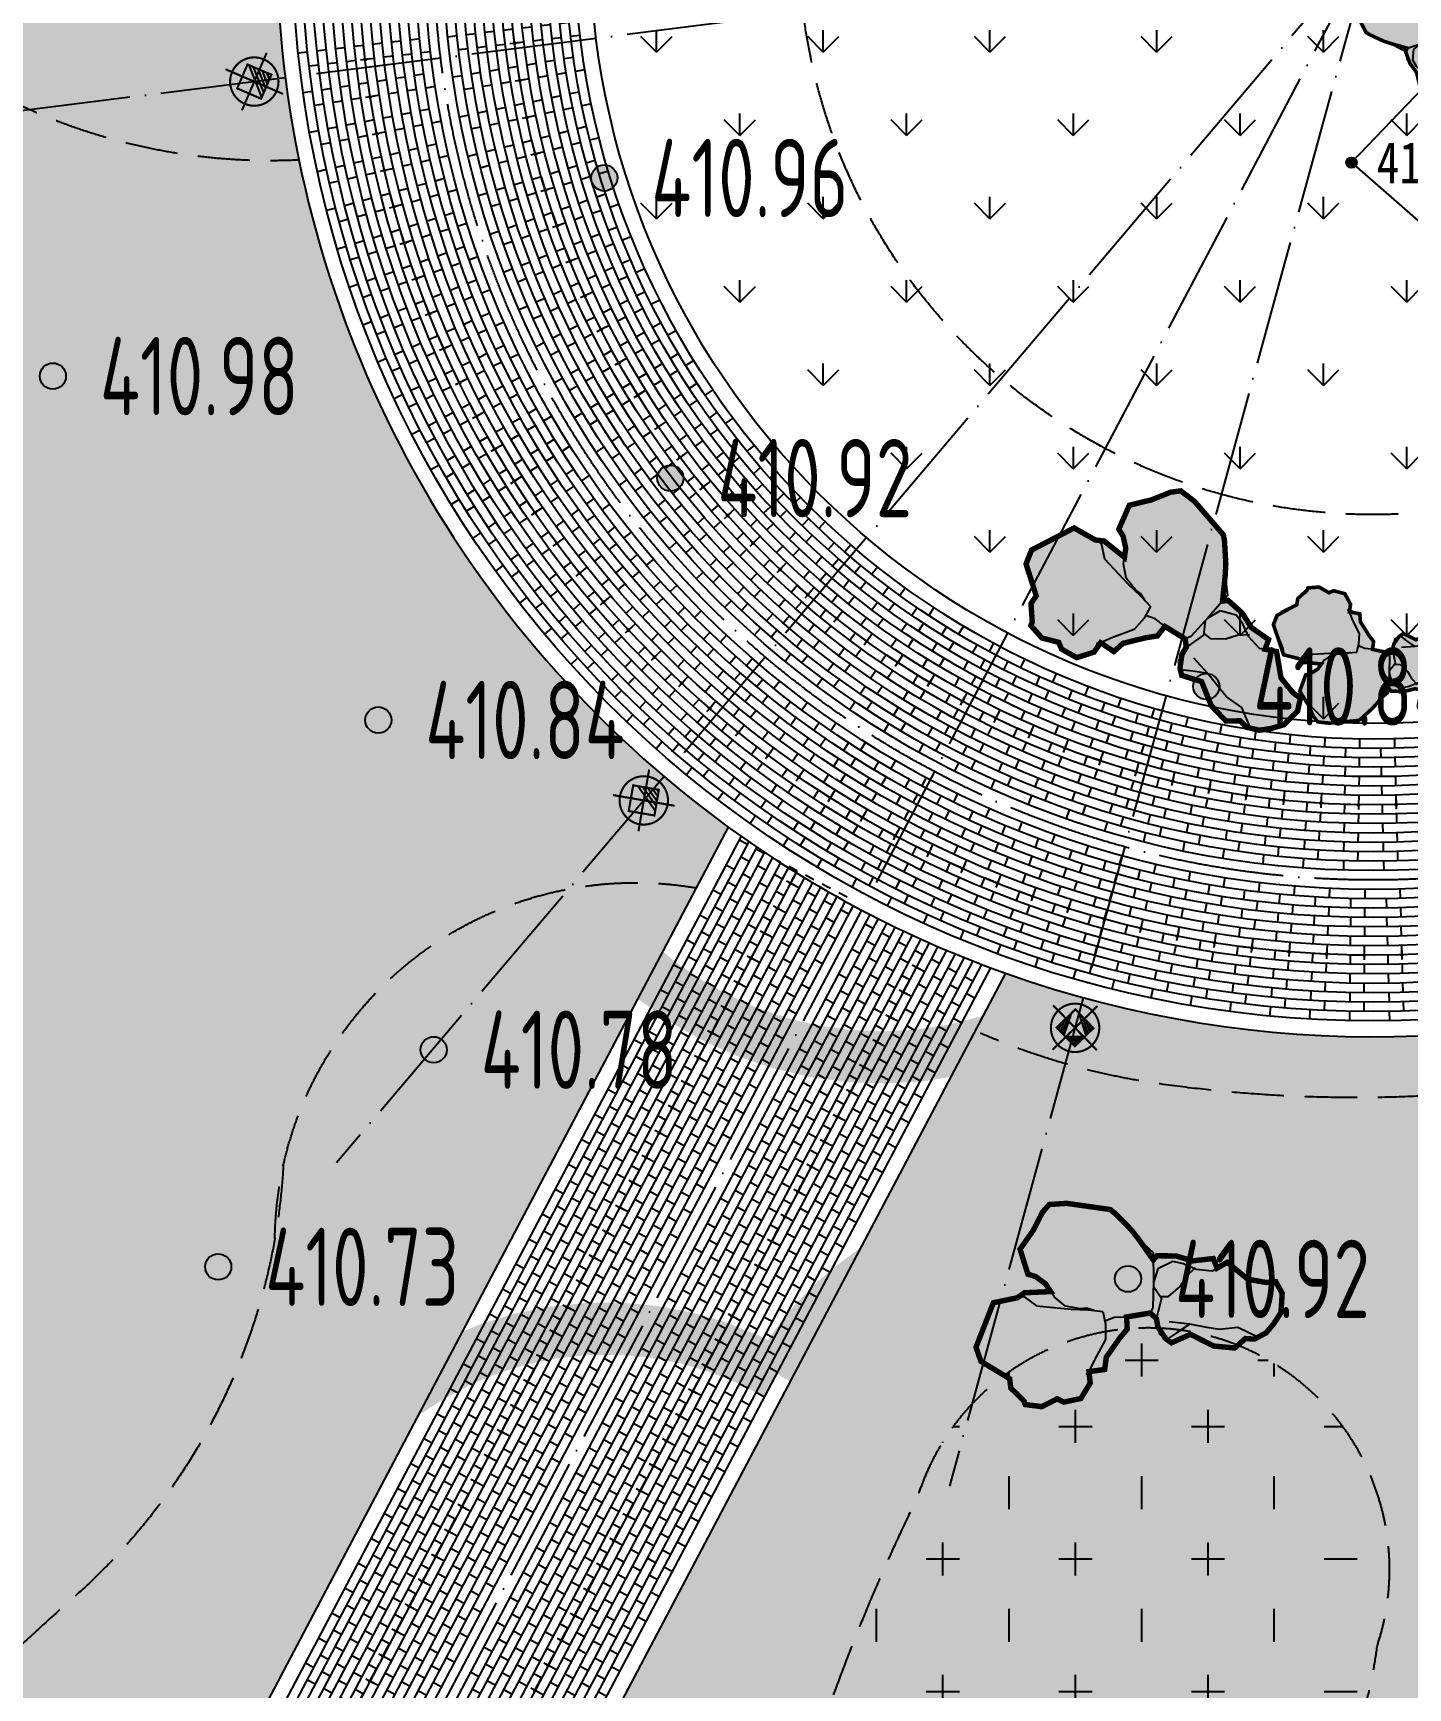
# Model space of a CAD drawing. Header units: millimetres. Extents: x 387826 to 388039216, y 3325062 to 3325368396.
# Drawn here: x 387667836 to 387681004, y 3324985765 to 3325001616 of the extents above; entities that cross this region are included whole.
import ezdxf
from ezdxf.enums import TextEntityAlignment as Align

# ---------------------------------------------------------------- set-up
doc = ezdxf.new("R2010")
doc.units = ezdxf.units.MM
doc.header["$LTSCALE"] = 1000
doc.header["$MEASUREMENT"] = 0
doc.linetypes.add('ACAD_ISO04W100', pattern=[30, 24, -3, 0, -3])
doc.linetypes.add('DASH', pattern=[0.35, 0.25, -0.1])
for name, color, linetype in [('0 Plan-Green C1', 60, 'DASH'), ('0 Plan-Green C2', 75, 'DASH'), ('0 Plan-Green Hatch', 76, 'Continuous'), ('0 Plan-Hatch 1', 8, 'Continuous'), ('0 Plan-Light', 1, 'Continuous'), ('0 Plan-Pavedivide', 15, 'Continuous'), ('0 Plan-Road 2', 40, 'Continuous'), ('0 Plan-Rock', 15, 'Continuous'), ('0 Plan-Wall 1', 32, 'Continuous'), ('0 Plan-Water L', 150, 'Continuous'), ('0-SITE', 7, 'Continuous'), ('000-Earth-MSCQ（不打印）$0$0-SITE', 7, 'Continuous'), ('000-Earth-MSCQ（不打印）$0$GCD', 251, 'Continuous'), ('000-Earth-MSCQ（不打印）$0$GCD树', 7, 'Continuous'), ('000-Earth-MSCQ（不打印）$0$树范围', 251, 'Continuous'), ('000-古城墙保护(不打印)$0$0-文物遗址', 8, 'Continuous'), ('0NT-Center', 1, 'ACAD_ISO04W100'), ('0NT-Line 6', 251, 'Continuous')]:
    doc.layers.add(name, color=color, linetype=linetype)
doc.layers.add('0-调整', color=7, linetype='Continuous', plot=False)
doc.layers.add('0NT-辅助线（不打印）', color=157, linetype='Continuous', plot=False)
doc.styles.add('000-Earth-MSCQ（不打印）$0$HZ', font='gbenor.shx', dxfattribs={"width": 0.8, "bigfont": 'hztxt.shx'})
doc.styles.add('000-Earth-MSCQ（不打印）$0$正等线体', font='simhei.ttf')
pattern_1 = [(90, (387910883.5935059, 3325096422.695915), (-798.2363799999999, 798.23638), [211.664528, -1384.80812]), (45, (387910883.5935059, 3325096422.695915), (-798.2369240652082, 798.2369240652083), [211.664528, -917.2129199999998]), (135, (387910883.5935059, 3325096422.695915), (-798.2369240652083, -798.2369240652082), [211.664528, -917.2129199999998])]

# ---------------------------------------------------------------- blocks, each defined once
blk = doc.blocks.new('GZF')
at = {"layer": '0 Plan-Hatch 1', "ltscale": 10}
for p, q in [((-135, 540.0000009536743), (-135, 450.0000004768372)), ((0, 630.0000009536743), (0, 540.0000004768372)), ((-135, 360.0000009536743), (-135, 270.0000004768372)), ((0, 450.0000009536743), (0, 360.0000004768372)), ((-135, 180.0000009536743), (-135, 90.00000047683716)), ((0, 270.0000009536743), (0, 180.0000004768372)), ((-135, 9.5367431640625e-07), (-135, -89.99999952316284)), ((0, 90.00000095367432), (0, 4.76837158203125e-07)), ((-135, -179.9999990463257), (-135, -269.9999995231628)), ((0, -269.9999990463257), (0, -359.9999995231628)), ((-135, -359.9999990463257), (-135, -449.9999995231628)), ((0, -449.9999990463257), (0, -539.9999995231628)), ((-135, -539.9999990463257), (-135, -629.9999995231628))]:
    blk.add_line(p, q, dxfattribs=at)
at = {"layer": '0NT-辅助线（不打印）', "ltscale": 10}
for p, q in [((0, 4.76837158203125e-07), (-135.0000000596046, 4.291534423828125e-06)), ((0, 44.99999952316284), (0, -45)), ((0, -89.99999904632568), (0, -179.9999995231628))]:
    blk.add_line(p, q, dxfattribs=at)
blk.add_circle((0, 9.5367431640625e-07), 9.101957738399506, dxfattribs=at)
blk = doc.blocks.new('hgreer')
at = {"layer": '0 Plan-Rock'}
for p, q in [((87294355.55795002, 81354781.10729504), (87294178.11190939, 81354751.86047316)), ((87294443.53921127, 81354780.05402851), (87294355.55795002, 81354781.10729504)), ((87294547.68330145, 81354721.65778351), (87294443.53921127, 81354780.05402851)), ((87294178.11190939, 81354751.86047316), (87294065.83607006, 81354637.78872204)), ((87294065.83607006, 81354637.78872204), (87294117.01122522, 81354456.20700169)), ((87294664.07947683, 81354656.3914814), (87294547.68330145, 81354721.65778351)), ((87294759.14183569, 81354538.71492577), (87294664.07947683, 81354656.3914814)), ((87294731.7388463, 81354582.50181723), (87294664.24018526, 81354326.38945389)), ((87294117.01122522, 81354456.20700169), (87294095.41249323, 81354331.52632284)), ((87294773.08252478, 81354434.33788824), (87294759.14183569, 81354538.71492577)), ((87294903.68527222, 81354336.96669865), (87294773.08252478, 81354434.33788824)), ((87294030.19147348, 81354215.21090364), (87293950.50170279, 81354058.7284131)), ((87294095.41249323, 81354331.52632284), (87294030.19147348, 81354215.21090364)), ((87294664.24018526, 81354326.38945389), (87294726.92880392, 81354122.25697279)), ((87294931.09391212, 81354184.80406904), (87294903.68527222, 81354336.96669865)), ((87293950.50170279, 81354058.7284131), (87294085.01149035, 81353910.88410997)), ((87294726.92880392, 81354122.25697279), (87294732.5263834, 81353974.28032875)), ((87294847.1803999, 81353805.38219404), (87294925.65704155, 81354002.77868557)), ((87294925.65704155, 81354002.77868557), (87294931.09391212, 81354184.80406904)), ((87294023.75106525, 81353945.23439169), (87293945.06209517, 81353876.70456362)), ((87293945.06209517, 81353876.70456362), (87293978.86129236, 81353793.37982321)), ((87294085.01149035, 81353910.88410997), (87294101.38487864, 81353724.67772675)), ((87294732.5263834, 81353974.28032875), (87294732.47653246, 81353773.14170551)), ((87293978.86129236, 81353793.37982321), (87294010.44285583, 81353663.0162301)), ((87294010.44285583, 81353663.0162301), (87294001.0962081, 81353531.46549511)), ((87294101.38487864, 81353724.67772675), (87294062.62154865, 81353569.38563776)), ((87294194.49001312, 81353632.23753595), (87294078.83149195, 81353713.18281698)), ((87294327.30845976, 81353581.90174913), (87294194.49001312, 81353632.23753595)), ((87294732.47653246, 81353773.14170551), (87294855.4718895, 81353647.84643793)), ((87294733.32646942, 81353768.42199326), (87294752.7542243, 81353536.46374273)), ((87294985.5991621, 81353607.06822824), (87294847.1803999, 81353805.38219404)), ((87294855.4718895, 81353647.84643793), (87294933.63376474, 81353571.83388138)), ((87294001.0962081, 81353531.46549511), (87293982.1913867, 81353397.22570324)), ((87294062.62154865, 81353569.38563776), (87294062.83210802, 81353440.52223349)), ((87294062.83210802, 81353440.52223349), (87294178.22474575, 81353287.3048029)), ((87294466.7307601, 81353471.53891182), (87294327.30845976, 81353581.90174913)), ((87294486.30451298, 81353376.63236427), (87294466.7307601, 81353471.53891182)), ((87294754.92104006, 81353382.36224747), (87294915.46659803, 81353453.2730689)), ((87294915.46659803, 81353453.2730689), (87294985.5991621, 81353607.06822824)), ((87293982.1913867, 81353397.22570324), (87294040.96926165, 81353243.56614494)), ((87294002.8869195, 81353200.15958261), (87294334.34331751, 81353267.93039131)), ((87294040.96926165, 81353243.56614494), (87294087.5199771, 81353217.46397257)), ((87294178.22474575, 81353287.3048029), (87294341.44099522, 81353269.10504293)), ((87294334.34331751, 81353267.93039131), (87294629.21914673, 81353316.73175287)), ((87294386.46046972, 81353276.55567598), (87294503.96522665, 81353394.33422852)), ((87294503.96522665, 81353394.33422852), (87294754.92104006, 81353382.36224747)), ((87294629.21914673, 81353316.73175287), (87294695.59404516, 81353299.90225601)), ((87294695.59404516, 81353299.90225601), (87294797.77804232, 81353019.78459024)), ((87293881.95533514, 81353001.33173227), (87294002.8869195, 81353200.15958261)), ((87294797.2513938, 81353021.22829533), (87294928.35195875, 81353075.89960194)), ((87294928.35195875, 81353075.89960194), (87295164.21005392, 81352945.8500886)), ((87293707.04556465, 81352798.5372243), (87293881.95533514, 81353001.33173227)), ((87294797.77804232, 81353019.78459024), (87294828.17697763, 81352902.62679052)), ((87294828.17697763, 81352902.62679052), (87294889.36295891, 81352809.43795013)), ((87295164.21005392, 81352945.8500886), (87295294.30506325, 81352900.8138256)), ((87295294.30506325, 81352900.8138256), (87295436.7808919, 81352909.88579369)), ((87295436.7808919, 81352909.88579369), (87295535.80596161, 81352712.5181551)), ((87293611.90141344, 81352617.88646793), (87293707.04556465, 81352798.5372243)), ((87294783.89886093, 81352759.74909401), (87294922.68821096, 81352819.02491999)), ((87294798.87405062, 81352593.05690384), (87294783.89886093, 81352759.74909401)), ((87294889.36295891, 81352809.43795013), (87294893.53768969, 81352806.57496452)), ((87294922.68821096, 81352819.02491999), (87295093.40136433, 81352851.9939723)), ((87295093.40136433, 81352851.9939723), (87295359.6696682, 81352771.9161663)), ((87295359.6696682, 81352771.9161663), (87295495.84562588, 81352736.87204123)), ((87295495.84562588, 81352736.87204123), (87295622.469975, 81352776.15960741)), ((87295622.469975, 81352776.15960741), (87295818.58547544, 81352704.58441973)), ((87295818.58547544, 81352704.58441973), (87295897.6313386, 81352519.39395714)), ((87293611.2455144, 81352622.75509739), (87293618.59947062, 81352630.60410738)), ((87293612.46367359, 81352618.95403433), (87293611.2455144, 81352622.75509739)), ((87293634.5151391, 81352386.18992853), (87293611.90141344, 81352617.88646793)), ((87294792.83854675, 81352660.23945093), (87294781.2020874, 81352568.13327885)), ((87294781.2020874, 81352568.13327885), (87294803.82754755, 81352499.24621439)), ((87294829.69997835, 81352396.15216494), (87294798.87405062, 81352593.05690384)), ((87294803.82754755, 81352499.24621439), (87294805.84275723, 81352325.73192406)), ((87295897.6313386, 81352519.39395714), (87295875.03799915, 81352437.25423193)), ((87293638.73982191, 81352109.72977304), (87293634.5151391, 81352386.18992853)), ((87294805.84275723, 81352325.73192406), (87294729.88889408, 81352179.05230331)), ((87294867.24756336, 81351996.47886133), (87294829.69997835, 81352396.15216494)), ((87295875.03799915, 81352437.25423193), (87295998.39040709, 81352279.86569405)), ((87295998.39040709, 81352279.86569405), (87296011.18960857, 81352087.09489775)), ((87293691.33826399, 81351912.79822016), (87293638.73982191, 81352109.72977304)), ((87294729.88889408, 81352179.05230331), (87294598.35456133, 81352049.99602938)), ((87294745.82520914, 81351830.70942354), (87294674.40588522, 81352124.61457443)), ((87293793.29972267, 81351855.16876936), (87293691.33826399, 81351912.79822016)), ((87294537.39111853, 81351920.69665527), (87294528.00491762, 81351827.74941826)), ((87294598.35456133, 81352049.99602938), (87294537.39111853, 81351920.69665527)), ((87294787.96035194, 81351832.43062687), (87294867.24756336, 81351996.47886133)), ((87295936.69059563, 81352043.44170523), (87295855.45090389, 81351887.43670464)), ((87296011.18960857, 81352087.09489775), (87295936.69059563, 81352043.44170523)), ((87294020.61388016, 81351790.46834421), (87293793.29972267, 81351855.16876936)), ((87294261.92574072, 81351683.3802619), (87294020.61388016, 81351790.46834421)), ((87294403.26178503, 81351753.4624834), (87294261.92574072, 81351683.3802619)), ((87294528.00491762, 81351827.74941826), (87294403.26178503, 81351753.4624834)), ((87294823.57447815, 81351755.92092943), (87294745.82520914, 81351830.70942354)), ((87294928.24235153, 81351500.3071332), (87294787.96035194, 81351832.43062687)), ((87295717.958148, 81351717.75891066), (87295668.86266375, 81351569.5649929)), ((87295752.93615198, 81351854.00780106), (87295717.958148, 81351717.75891066)), ((87295855.45090389, 81351887.43670464), (87295752.93615198, 81351854.00780106)), ((87295668.86266375, 81351569.5649929), (87295620.20724678, 81351489.60983896)), ((87295038.57397318, 81351501.56801844), (87294928.24235153, 81351500.3071332)), ((87295218.8379941, 81351460.2084279), (87295038.57397318, 81351501.56801844)), ((87295471.20922089, 81351402.30345297), (87295218.8379941, 81351460.2084279)), ((87295563.7357006, 81351441.81965446), (87295471.20922089, 81351402.30345297)), ((87295620.20724678, 81351489.60983896), (87295563.7357006, 81351441.81965446))]:
    blk.add_line(p, q, dxfattribs=at)
blk = doc.blocks.new('A$C6F3146E0')
at = {"layer": '0NT-Line 6', "ltscale": 10}
h = blk.add_hatch(color=250, dxfattribs=at)
h.dxf.hatch_style = 1
h.paths.add_polyline_path([(770.8263137936592, 224.670768737793), (810.3220527768135, 256.2139329910278), (835.2317494153976, 324.4204158782959), (833.3040155768394, 388.4453463554382), (820.9189774394035, 463.9596586227417), (754.3517169356346, 547.9615912437439), (685.1306374669075, 571.7637538909912), (648.6333835721016, 532.9735097885132), (560.9706773757935, 478.0560865402222), (435.4114928841591, 471.8050203323364), (412.9067182540894, 470.2245101928711), (393.1375009417534, 409.172682762146), (341.858026444912, 434.3570075035095), (264.9241532683372, 347.7219390869141), (178.5392355918884, 306.3339829444885), (99.75384694337845, 236.3871359825134), (100.6734097599983, 205.8461256027222), (-39.07419377565384, 236.9795122146606), (-102.4145213365555, 247.8891234397888), (-227.2226577997208, 255.3294014930725), (-263.6027362942696, 253.2760562896729), (-466.0318554639816, 116.5901379585266), (-533.2976085543633, 47.03379058837891), (-532.5472962260246, -9.940046787261963), (-502.9617641568184, -119.4587659835815), (-487.3542992472649, -245.2169432640076), (-362.168852865696, -318.9908819198608), (-321.607862830162, -299.8709025382996), (-253.3382203578949, -292.9825172424316), (-203.8347312808037, -305.8216533660889), (-307.0939737558365, -407.8742938041687), (-317.8145741820335, -454.746955871582), (-397.924086868763, -564.6175723075867), (-303.9935299754143, -812.2360253334045), (-231.2336182594299, -851.9496531486511), (-48.49573516845703, -816.4576859474182), (-9.395219087600708, -850.3686947822571), (93.0649853348732, -855.1476488113403), (111.2549631595612, -865.0760560035706), (187.399763584137, -812.1467542648315), (221.6528564691544, -722.4822506904602), (261.0329630374908, -711.4681391716003), (317.6792796850204, -633.1580109596252), (298.6361645460129, -534.7751779556274), (251.1640767455101, -492.3936176300049), (307.7410970926285, -425.3148427009583), (268.7809119224548, -368.9407444000244), (252.7369466423988, -239.6859731674194), (250.3308267593384, -175.0901141166687), (202.1934161186218, -127.8694906234741), (284.9391769766808, -23.94351768493652), (331.3716490268707, -23.94351720809937), (367.9684412479401, -52.22230958938599), (442.710650742054, -71.89512920379639), (483.0180369615555, -67.30876064300537), (530.3833799958229, 38.67332077026367), (669.1160991191864, 76.5786771774292), (763.058145403862, 146.8629102706909)])
at = {"layer": '0 Plan-Rock', "ltscale": 10, "const_width": 30}
blk.add_lwpolyline([(770.8263137936592, 224.670768737793), (810.3220527768135, 256.2139329910278), (835.2317494153976, 324.4204158782959), (833.3040155768394, 388.4453463554382), (820.9189774394035, 463.9596586227417), (754.3517169356346, 547.9615912437439), (685.1306374669075, 571.7637538909912), (648.6333835721016, 532.9735097885132), (560.9706773757935, 478.0560865402222), (435.4114928841591, 471.8050203323364), (412.9067182540894, 470.2245101928711), (393.1375009417534, 409.172682762146), (341.858026444912, 434.3570075035095), (264.9241532683372, 347.7219390869141), (178.5392355918884, 306.3339829444885), (99.75384694337845, 236.3871359825134), (100.6734097599983, 205.8461256027222), (-39.07419377565384, 236.9795122146606), (-102.4145213365555, 247.8891234397888), (-227.2226577997208, 255.3294014930725), (-263.6027362942696, 253.2760562896729), (-466.0318554639816, 116.5901379585266), (-533.2976085543633, 47.03379058837891), (-532.5472962260246, -9.940046787261963), (-502.9617641568184, -119.4587659835815), (-487.3542992472649, -245.2169432640076), (-362.168852865696, -318.9908819198608), (-321.607862830162, -299.8709025382996), (-253.3382203578949, -292.9825172424316), (-203.8347312808037, -305.8216533660889), (-307.0939737558365, -407.8742938041687), (-317.8145741820335, -454.746955871582), (-397.924086868763, -564.6175723075867), (-303.9935299754143, -812.2360253334045), (-231.2336182594299, -851.9496531486511), (-48.49573516845703, -816.4576859474182), (-9.395219087600708, -850.3686947822571), (93.0649853348732, -855.1476488113403), (111.2549631595612, -865.0760560035706), (187.399763584137, -812.1467542648315), (221.6528564691544, -722.4822506904602), (261.0329630374908, -711.4681391716003), (317.6792796850204, -633.1580109596252), (298.6361645460129, -534.7751779556274), (251.1640767455101, -492.3936176300049), (307.7410970926285, -425.3148427009583), (268.7809119224548, -368.9407444000244), (252.7369466423988, -239.6859731674194), (250.3308267593384, -175.0901141166687), (202.1934161186218, -127.8694906234741), (284.9391769766808, -23.94351768493652), (331.3716490268707, -23.94351720809937), (367.9684412479401, -52.22230958938599), (442.710650742054, -71.89512920379639), (483.0180369615555, -67.30876064300537), (530.3833799958229, 38.67332077026367), (669.1160991191864, 76.5786771774292), (763.058145403862, 146.8629102706909)], close=True, dxfattribs=at)
at = {"layer": '0 Plan-Rock', "xscale": 0.4800000000000001, "yscale": 0.4800000000000001, "zscale": 0.4800000000000001, "rotation": 301.0050644222225}
blk.add_blockref('hgreer', (-55053982.43733722, 15799643.40212011), dxfattribs=at)
blk = doc.blocks.new('A$C39327CF2')
at = {"layer": '0 Plan-Light', "ltscale": 10}
h = blk.add_hatch(dxfattribs=at)
h.set_pattern_fill('ANSI31', color=256, scale=30, angle=26.78860023754194)
h.set_pattern_definition([(44.9999999320815, (1383.214065790176, -1763.537674427032), (-33.67596041408977, 33.67596049392887), [])])
h.paths.add_polyline_path([(-125.0000004768372, -124.9999990463257), (124.9999997615814, -124.9999990463257), (125.0000004768372, 125.0000004768372), (-124.9999995231628, 125)])
at = {"layer": '0 Plan-Light', "ltscale": 10, "const_width": 20}
blk.add_lwpolyline([(195.7883231639862, 124.0967383384705, 1), (-195.7883238792419, -124.096736907959, 1), (195.7883231639862, 124.0967383384705, 1)], format="xyb", dxfattribs=at)
for points in [[(-4.76837158203125e-07, -299.9999995231628), (2.384185791015625e-07, 300.0000004768372)], [(-300, 4.76837158203125e-07), (300, 9.5367431640625e-07)]]:
    blk.add_lwpolyline(points, dxfattribs=at)
blk.add_lwpolyline([(-125.0000004768372, -124.9999990463257), (124.9999997615814, -124.9999990463257), (125.0000004768372, 125.0000004768372), (-124.9999995231628, 125)], close=True, dxfattribs=at)
blk = doc.blocks.new('000-Earth-MSCQ（不打印）$0$gc200')
h = blk.add_hatch(color=256)
edge = h.paths.add_edge_path()
edge.add_arc((0, -5.551115123125783e-17), 0.2500000000000001, 0, 360)
blk.add_circle((0, -5.551115123125783e-17), 0.2500000000000001)
blk = doc.blocks.new('000-古城墙保护(不打印)')
at = {"layer": '000-古城墙保护(不打印)$0$0-文物遗址', "ltscale": 2}
blk.add_spline([(387666681.1098121, 3324943185.499285), (387668498.7347231, 3324945167.003164), (387672065.6013837, 3324950297.409739), (387674087.6630191, 3324954141.356877), (387675223.3113053, 3324957270.04536), (387676603.9853262, 3324962284.864758), (387678424.1167657, 3324965011.463078), (387680283.6920521, 3324966681.328498), (387684598.9325354, 3324971668.098717), (387690463.1036193, 3324979961.712317), (387708268.9202752, 3325007705.319622), (387718397.0966545, 3325023005.995752), (387723882.7461852, 3325031619.897809), (387724900.4253121, 3325033642.306867), (387724550.2810283, 3325035039.350262), (387724048.2430894, 3325035149.576847), (387723218.2776482, 3325035118.879444), (387722235.5822866, 3325034831.515098), (387720569.6158658, 3325034064.632199)], degree=3, dxfattribs=at)
at = {"layer": '000-古城墙保护(不打印)$0$0-文物遗址'}
blk.add_open_spline([(387634582.9108802, 3324833742.007565), (387637481.6864973, 3324835738.936942), (387639382.8498617, 3324839080.321984), (387645817.2546958, 3324847710.859595), (387654826.8691055, 3324861873.446459), (387665420.1049732, 3324880839.21057), (387674535.5295003, 3324905651.922577), (387688534.0697859, 3324927269.79409), (387696448.1969588, 3324950220.605737), (387707099.1566722, 3324972271.082105), (387723060.4148431, 3324980167.742814), (387729307.67117, 3324987158.987681), (387729940.039707, 3324987901.617867)], degree=3, knots=[13829.07510473592, 13829.07510473592, 13829.07510473592, 13829.07510473592, 20507.60766755405, 31598.15239328767, 45718.57024809014, 71022.56005402254, 96502.36251734757, 124815.025697456, 147476.5189369385, 169708.993296357, 195775.3383430242, 197958.5772200183, 197958.5772200183, 197958.5772200183, 197958.5772200183], dxfattribs=at)
blk = doc.blocks.new('000-Earth-MSCQ（不打印）')
at = {"layer": '000-Earth-MSCQ（不打印）$0$树范围', "linetype": 'Continuous', "flags": 128}
blk.add_lwpolyline([(387680464, 3325000376), (387682567, 3324998539), (387684149.0495632, 3324998526.062621), (387685544, 3324998832), (387686450.4376004, 3325000909.072931), (387686859, 3325002921), (387684166, 3325004239)], close=True, dxfattribs=at)
at = {"layer": '000-Earth-MSCQ（不打印）$0$0-SITE', "ltscale": 10}
blk.add_blockref('000-古城墙保护(不打印)', (0, 0), dxfattribs=at)
at = {"layer": '000-Earth-MSCQ（不打印）$0$GCD', "linetype": 'Continuous'}
ref = blk.add_blockref('000-Earth-MSCQ（不打印）$0$gc200', (387673307.1, 3325000228.6), dxfattribs=dict(at, xscale=500, yscale=500, zscale=500))
ref.add_attrib('height', '410.96', dxfattribs={"linetype": 'Continuous', "height": 750, "style": '000-Earth-MSCQ（不打印）$0$HZ', "width": 0.8}).set_placement((387673757.1, 3325000228.6), align=Align.MIDDLE_LEFT)
ref = blk.add_blockref('000-Earth-MSCQ（不打印）$0$gc200', (387680464, 3325000376), dxfattribs=dict(at, xscale=200, yscale=200, zscale=200))
ref.add_attrib('height', '410.93', dxfattribs={"layer": '000-Earth-MSCQ（不打印）$0$GCD树', "linetype": 'Continuous', "height": 400, "style": '000-Earth-MSCQ（不打印）$0$正等线体', "width": 0.8}).set_placement((387680704, 3325000376), align=Align.MIDDLE_LEFT)
ref = blk.add_blockref('000-Earth-MSCQ（不打印）$0$gc200', (387668025.5, 3324998330.7), dxfattribs=dict(at, xscale=500, yscale=500, zscale=500))
ref.add_attrib('height', '410.98', dxfattribs={"linetype": 'Continuous', "height": 750, "style": '000-Earth-MSCQ（不打印）$0$HZ', "width": 0.8}).set_placement((387668475.5, 3324998330.7), align=Align.MIDDLE_LEFT)
ref = blk.add_blockref('000-Earth-MSCQ（不打印）$0$gc200', (387673939.6, 3324997353.5), dxfattribs=dict(at, xscale=500, yscale=500, zscale=500))
ref.add_attrib('height', '410.92', dxfattribs={"linetype": 'Continuous', "height": 750, "style": '000-Earth-MSCQ（不打印）$0$HZ', "width": 0.8}).set_placement((387674389.6, 3324997353.5), align=Align.MIDDLE_LEFT)
ref = blk.add_blockref('000-Earth-MSCQ（不打印）$0$gc200', (387679072.8, 3324995357.6), dxfattribs=dict(at, xscale=500, yscale=500, zscale=500))
ref.add_attrib('height', '410.84', dxfattribs={"linetype": 'Continuous', "height": 750, "style": '000-Earth-MSCQ（不打印）$0$HZ', "width": 0.8}).set_placement((387679522.8, 3324995357.6), align=Align.MIDDLE_LEFT)
ref = blk.add_blockref('000-Earth-MSCQ（不打印）$0$gc200', (387671142.2, 3324995036.3), dxfattribs=dict(at, xscale=500, yscale=500, zscale=500))
ref.add_attrib('height', '410.84', dxfattribs={"linetype": 'Continuous', "height": 750, "style": '000-Earth-MSCQ（不打印）$0$HZ', "width": 0.8}).set_placement((387671592.2, 3324995036.3), align=Align.MIDDLE_LEFT)
ref = blk.add_blockref('000-Earth-MSCQ（不打印）$0$gc200', (387671673, 3324991878.2), dxfattribs=dict(at, xscale=500, yscale=500, zscale=500))
ref.add_attrib('height', '410.78', dxfattribs={"linetype": 'Continuous', "height": 750, "style": '000-Earth-MSCQ（不打印）$0$HZ', "width": 0.8}).set_placement((387672123, 3324991878.2), align=Align.MIDDLE_LEFT)
ref = blk.add_blockref('000-Earth-MSCQ（不打印）$0$gc200', (387669609, 3324989798.4), dxfattribs=dict(at, xscale=500, yscale=500, zscale=500))
ref.add_attrib('height', '410.73', dxfattribs={"linetype": 'Continuous', "height": 750, "style": '000-Earth-MSCQ（不打印）$0$HZ', "width": 0.8}).set_placement((387670059, 3324989798.4), align=Align.MIDDLE_LEFT)
ref = blk.add_blockref('000-Earth-MSCQ（不打印）$0$gc200', (387678323.1, 3324989682.9), dxfattribs=dict(at, xscale=500, yscale=500, zscale=500))
ref.add_attrib('height', '410.92', dxfattribs={"linetype": 'Continuous', "height": 750, "style": '000-Earth-MSCQ（不打印）$0$HZ', "width": 0.8}).set_placement((387678773.1, 3324989682.9), align=Align.MIDDLE_LEFT)

msp = doc.modelspace()

# ---------------------------------------------------------------- hatches: boundary and pattern name
at = {"layer": '0 Plan-Green Hatch', "ltscale": 10}
h = msp.add_hatch(dxfattribs=at)
h.set_pattern_fill('GRASS', color=256, scale=400, double=1)
h.set_pattern_definition(pattern_1)
edge = h.paths.add_edge_path()
edge.add_line((387622439.0599667, 3324854050.936299), (387623173.6833379, 3324853939.656582))
edge.add_line((387623173.6833379, 3324853939.656582), (387635096.1587876, 3324877614.537973))
edge.add_line((387635096.1587876, 3324877614.537973), (387637326.4545873, 3324880090.89868))
edge.add_line((387637326.4545873, 3324880090.89868), (387648092.625536, 3324901769.250156))
edge.add_line((387648092.625536, 3324901769.250156), (387653675.5063087, 3324913098.933503))
edge.add_line((387653675.5063087, 3324913098.933503), (387659029.9602896, 3324926312.71594))
edge.add_line((387659029.9602896, 3324926312.71594), (387666293.4541628, 3324933025.957657))
edge.add_line((387666293.4541628, 3324933025.957657), (387674562.7421811, 3324955273.126987))
edge.add_line((387674562.7421811, 3324955273.126987), (387674698.8546848, 3324955833.61237))
edge.add_line((387674698.8546848, 3324955833.61237), (387679274.3591145, 3324966056.084505))
edge.add_line((387679274.3591145, 3324966056.084505), (387692670.727551, 3324988471.826824))
edge.add_line((387692670.727551, 3324988471.826824), (387687672.3361686, 3324991569.787791))
edge.add_line((387687672.3361686, 3324991569.787791), (387699107.2769016, 3325013209.461398))
edge.add_line((387699107.2769016, 3325013209.461398), (387703730.9022322, 3325018962.653418))
edge.add_line((387703730.9022322, 3325018962.653418), (387707660.8433574, 3325021085.874216))
edge.add_line((387707660.8433574, 3325021085.874216), (387708978.7375107, 3325021533.479846))
edge.add_line((387708978.7375107, 3325021533.479846), (387713125.3676936, 3325024321.017564))
edge.add_line((387713125.3676936, 3325024321.017564), (387719878.4443215, 3325030249.513507))
edge.add_line((387719878.4443215, 3325030249.513507), (387727149.4825557, 3325038560.592924))
edge.add_line((387727149.4825557, 3325038560.592924), (387731947.0142126, 3325045521.987648))
edge.add_line((387731947.0142126, 3325045521.987648), (387732792.6573083, 3325048405.001884))
edge.add_line((387732792.6573083, 3325048405.001884), (387736658.1743807, 3325052379.78923))
edge.add_line((387736658.1743807, 3325052379.78923), (387738724.4244739, 3325053061.984234))
edge.add_line((387738724.4244739, 3325053061.984234), (387755596.1018205, 3325073700.059758))
edge.add_line((387755596.1018205, 3325073700.059758), (387757359.0947688, 3325075809.7136))
edge.add_line((387757359.0947688, 3325075809.7136), (387765030.6402072, 3325091176.180011))
edge.add_line((387765030.6402072, 3325091176.180011), (387763567.2492012, 3325091306.558766))
edge.add_line((387763567.2492012, 3325091306.558766), (387764643.4762778, 3325092870.663066))
edge.add_line((387764643.4762778, 3325092870.663066), (387763677.4327329, 3325093513.918848))
edge.add_line((387763677.4327329, 3325093513.918848), (387760351.9995351, 3325088519.772871))
edge.add_line((387760351.9995351, 3325088519.772871), (387757854.926546, 3325090182.48947))
edge.add_line((387757854.926546, 3325090182.48947), (387746044.347819, 3325072445.325399))
edge.add_arc((387645329.0706022, 3325139508.228231), 121000.0000046023, 309.74241311210085, 326.34169422267865, ccw=False)
edge.add_arc((387645329.2748908, 3325139507.932482), 120999.6419855282, 304.961169591263, 309.74242826514626, ccw=False)
edge.add_arc((387763683.9662794, 3324966246.727285), 88844.09917226598, 123.4868483728974, 149.7895362449835)
edge.add_arc((387680669.4993267, 3325002504.157055), 10499.99999996763, -109.5936893519368, 53.55920835511489, ccw=False)
edge.add_line((387677148.3473426, 3324992612.165916), (387673651.3536385, 3324985981.462848))
edge.add_line((387673651.3536385, 3324985981.462848), (387646879.8653454, 3324935219.63581))
edge.add_arc((387620344.1212687, 3324949214.430786), 30000.00000171048, 286.5819363186826, 332.19309994883685, ccw=False)
edge.add_arc((387637327.6832241, 3324892178.531931), 29510.79847056292, 106.5819363209107, 159.4825744767803)
edge.add_line((387609688.883474, 3324902521.837725), (387600522.3601472, 3324902521.837726))
edge.add_arc((387629038.2827542, 3324896341.687208), 29177.93862749183, 167.771613600219, 206.6177727609841)
edge.add_line((387602952.7591405, 3324883268.907842), (387599368.7798252, 3324882693.003032))
edge.add_arc((387581780.5333471, 3324878865.002812), 17999.99999596056, -22.8216057335012, 12.27867238597372, ccw=False)
edge.add_line((387598371.4385754, 3324871883.465477), (387617732.5046101, 3324862101.924585))
edge.add_line((387617732.5046101, 3324862101.924585), (387620049.8063839, 3324854469.025551))
edge.add_line((387620049.8063839, 3324854469.025551), (387622439.0599667, 3324854050.936299))
h = msp.add_hatch(dxfattribs=at)
h.set_pattern_fill('GRASS', color=256, scale=400, double=1)
h.set_pattern_definition(pattern_1)
edge = h.paths.add_edge_path()
edge.add_arc((387680669.4993266, 3325002504.157055), 7500, 0, 360)
h = msp.add_hatch(dxfattribs=at)
h.set_pattern_fill('GRASS', color=256, scale=400, double=1)
h.set_pattern_definition(pattern_1)
edge = h.paths.add_edge_path()
edge.add_line((387605212.8324866, 3324914026.611679), (387598663.9888676, 3324918303.935458))
edge.add_arc((387602932.0574766, 3324916289.786137), 4719.449876758691, 143.0082931502428, 154.7368511643453, ccw=False)
edge.add_arc((387570322.7501565, 3324938960.445071), 34999.99997610715, 325.4865901038211, 360.0000000593251)
edge.add_line((387605322.7501326, 3324938960.445107), (387605322.7501268, 3324946120.112624))
edge.add_line((387605322.7501268, 3324946120.112624), (387611315.734759, 3324946127.482451))
edge.add_line((387611315.734759, 3324946127.482451), (387614770.9359706, 3324946256.371298))
edge.add_line((387614770.9359706, 3324946256.371298), (387618955.270937, 3324946756.373236))
edge.add_line((387618955.270937, 3324946756.373236), (387623204.4845629, 3324947638.534652))
edge.add_line((387623204.4845629, 3324947638.534652), (387628446.2095934, 3324949318.850211))
edge.add_line((387628446.2095934, 3324949318.850211), (387633017.6265892, 3324951351.834165))
edge.add_line((387633017.6265892, 3324951351.834165), (387635887.2741393, 3324952937.318831))
edge.add_line((387635887.2741393, 3324952937.318831), (387636770.4404508, 3324953013.30145))
edge.add_line((387636770.4404508, 3324953013.30145), (387641200.8071445, 3324953435.152136))
edge.add_line((387641200.8071445, 3324953435.152136), (387643258.7555928, 3324954834.03511))
edge.add_line((387643258.7555928, 3324954834.03511), (387643999.2364283, 3324956126.063885))
edge.add_line((387643999.2364283, 3324956126.063885), (387644469.361406, 3324959483.349897))
edge.add_line((387644469.361406, 3324959483.349897), (387647017.6491855, 3324962120.423264))
edge.add_line((387647017.6491855, 3324962120.423264), (387649717.3688855, 3324965420.779857))
edge.add_line((387649717.3688855, 3324965420.779857), (387651287.2803114, 3324967653.897116))
edge.add_line((387651287.2803114, 3324967653.897116), (387653047.2110363, 3324970529.781031))
edge.add_line((387653047.2110363, 3324970529.781031), (387654554.1020607, 3324973407.835589))
edge.add_line((387654554.1020607, 3324973407.835589), (387656414.01813, 3324977854.928609))
edge.add_line((387656414.01813, 3324977854.928609), (387657664.2517966, 3324981620.279696))
edge.add_line((387657664.2517966, 3324981620.279696), (387659066.9910163, 3324989862.33321))
edge.add_line((387659066.9910163, 3324989862.33321), (387660604.2452163, 3325007094.535869))
edge.add_line((387660604.2452163, 3325007094.535869), (387670179.5622511, 3325002044.570121))
edge.add_arc((387680669.499327, 3325002504.157055), 10500.00000033511, 182.5086482844089, 233.9798892419005)
edge.add_line((387674494.7729348, 3324994011.645413), (387644226.2909787, 3324936619.115385))
edge.add_arc((387620344.1211289, 3324949214.430957), 27000.00020555884, 286.5819364892167, 332.1930999504311, ccw=False)
edge.add_arc((387637327.683369, 3324892178.531762), 32510.7986747159, 106.5819364885324, 154.1646976505416)
edge.add_line((387608066.3248385, 3324906346.274258), (387601565.8885967, 3324906471.837726))
edge.add_arc((387632545.0828316, 3324896174.775365), 32645.67304730773, 146.8497662693623, 161.6138956042739, ccw=False)
at = {"layer": '0 Plan-Hatch 1', "ltscale": 10}
h = msp.add_hatch(dxfattribs=at)
h.set_pattern_fill('_USER', color=256, scale=600, double=1, pattern_type=0)
h.set_pattern_definition([(332.1930999466813, (387671381.9889005, 3325007402.335296), (279.8958995096223, 530.7148814925953), []), (62.19309994668134, (387671381.9889005, 3325007402.335296), (-530.7148814925953, 279.8958995096222), [])])
edge = h.paths.add_edge_path()
edge.add_line((387653121.6217409, 3325022459.387908), (387674648.417154, 3325011106.282925))
edge.add_arc((387680667.5767452, 3325002505.171014), 10498.06688335895, 124.9847825255669, 179.4014173607456)
edge.add_line((387670170.0827612, 3325002614.844821), (387658488.2167498, 3325008775.79208))
edge.add_line((387658488.2167498, 3325008775.79208), (387649405.6308876, 3324991554.162579))
edge.add_line((387649405.6308876, 3324991554.162579), (387649872.7067745, 3324994960.985752))
edge.add_line((387649872.7067745, 3324994960.985752), (387653121.6217409, 3325022459.387908))
h = msp.add_hatch(dxfattribs=at)
h.set_pattern_fill('AR-SAND', color=256, scale=150, double=1)
h.set_pattern_definition([(37.50000000000001, (6906.512946844101, -4.76837158203125e-07), (-12.00023471988038, 367.0599279970068), [0, -289.56, 0, -323.85, 0, -309.5625000000001]), (7.499999999999999, (6906.512946844101, -4.76837158203125e-07), (337.1424623535019, 537.6188254262656), [0, -156.21, 0, -260.985, 0, -100.0125]), (327.5, (6672.197946844101, -4.76837158203125e-07), (593.2442776810934, 1.077888508909275), [0, -95.25, 0, -342.9, 0, -447.675]), (317.5, (6672.197946844101, -4.76837158203125e-07), (572.667339354223, 167.1969924429122), [0, -47.625, 0, -224.79, 0, -257.175])])
edge = h.paths.add_edge_path()
edge.add_line((387653121.6217557, 3325022459.387936), (387674648.4171687, 3325011106.282953))
edge.add_arc((387680667.5767599, 3325002505.171042), 10498.06688335895, 124.9847825255669, 179.4014173607456)
edge.add_line((387670170.082776, 3325002614.844849), (387658488.2167645, 3325008775.792109))
edge.add_line((387658488.2167645, 3325008775.792109), (387649405.6309023, 3324991554.162607))
edge.add_line((387649405.6309023, 3324991554.162607), (387649872.7067892, 3324994960.98578))
edge.add_line((387649872.7067892, 3324994960.98578), (387653121.6217557, 3325022459.387936))
at = {"layer": '0 Plan-Water L', "linetype": 'DASH', "ltscale": 2}
h = msp.add_hatch(dxfattribs=at)
h.set_pattern_fill('CROSS', color=256, scale=400)
h.set_pattern_definition([(0, (0, 0), (635, 635), [317.5, -952.5]), (90, (158.75, -158.75), (-635, 635), [317.5, -952.5])])
edge = h.paths.add_edge_path()
edge.add_arc((387718484.5098146, 3324909277.17358), 76535.55085720067, 130.5014770670093, 132.1681268208121, ccw=False)
edge.add_arc((387644338.780534, 3324996086.136833), 37628.30187918751, 310.5014770648762, 341.8773390712873)
edge.add_arc((387675874.3724538, 3324986823.062219), 4880.536504880291, 329.9860562435118, 352.3402021305489)
edge.add_arc((387678514.1717924, 3324986898.836361), 2314.120519955343, 341.7081239821499, 522.59357744743)
edge.add_arc((387693013.2992035, 3324979366.523205), 18621.94328874682, 153.7901232142533, 161.8695395869772)
edge.add_arc((387657259.2573735, 3324991073.787814), 19000.01242594913, 323.0455662980365, 341.86953959955474, ccw=False)
edge.add_arc((387698979.5627172, 3324959687.271727), 33208.19832756802, 143.0455662980085, 156.995053591963)
edge.add_arc((387655006.1686631, 3324978357.35053), 14564.50545979203, 316.5055877472122, 336.995053592268, ccw=False)
edge.add_arc((387666333.0072477, 3324967164.489892), 1394.407325762174, 123.0829979288061, 303.6440420875729)

# ---------------------------------------------------------------- linework, layer by layer
at = {"layer": '0 Plan-Green C1', "ltscale": 2, "flags": 128}
for points in [[(387687292.0256112, 3325011606.900992, -0.1421834592834881), (387691345.3552608, 3325005114.5548, -0.131838812965872), (387691411.0064501, 3325000242.437222, -0.09782121108865563), (387688914.230222, 3324994989.661199, -0.1393617003700873), (387685515.8406619, 3324992378.621677, -0.1294070371054243), (387678659.0631528, 3324991546.286268, -0.0684029164223811), (387676911.0936801, 3324992036.038864, 0.4231604883790263)], [(387666827.8446445, 3325001439.833626, 0.1677614913031061), (387670381.7233263, 3325000403.760671, 9.857663011579277)], [(387670151.5710887, 3324990071.103778, -0.4606580515838095), (387674187.338414, 3324993428.714133, -2.095239177549917)], [(387670232.4044068, 3324990768.737967, -0.2006210599272541), (387668219.6461796, 3324986628.109108, 0.07293370768540543), (387664116.0932215, 3324981784.199287, -0.4525913784226707), (387660326.4633059, 3324981158.815712, 0.3359480891713058), (387654690.7181019, 3324981374.537561, -0.8613654266502554), (387650204.9323899, 3324986107.134267, -0.1745936663445581), (387653021.0780532, 3324987879.052043, 0.4054711440452898), (387656569.021875, 3324993242.063374)]]:
    msp.add_lwpolyline(points, format="xyb", dxfattribs=at)
at = {"layer": '0 Plan-Green C2', "color": 8, "ltscale": 2, "flags": 128}
msp.add_lwpolyline([(387667105.5530186, 3324966003.651908, -0.007272259615930891), (387668777.1453707, 3324967473.981611, 0.1377647844058108), (387680100.4470514, 3324984381.765418, 0.09784886140280943), (387680711.3597775, 3324986172.531508, 1.007757047435982), (387676306.0222524, 3324987591.100321, 0.03526771556639884), (387675315.9273729, 3324985161.331411, -0.08232027696967605), (387672442.4308342, 3324979651.366186, 0.06094139537158424), (387668412.3752835, 3324972665.387482, -0.08964111382430587), (387665571.8653369, 3324968332.836921, 1.004908058807797)], format="xyb", close=True, dxfattribs=at)
at = {"layer": '0 Plan-Green C2', "ltscale": 2}
msp.add_circle((387680669.4993266, 3325002504.157055), 5500, dxfattribs=at)
at = {"layer": '0 Plan-Hatch 1', "ltscale": 10}
for p, q in [((387674692.2146006, 3324993871.540575), (387644438.5768905, 3324936507.156948)), ((387674766.9307379, 3324993820.282111), (387644518.1841227, 3324936465.172563)), ((387674842.0135567, 3324993769.718916), (387644597.791355, 3324936423.188178)), ((387674917.4620363, 3324993719.849057), (387644677.3985872, 3324936381.203793)), ((387674993.2752415, 3324993670.67076), (387644757.0058194, 3324936339.219408)), ((387675069.4523225, 3324993622.182413), (387644836.6130516, 3324936297.235023)), ((387675145.9925129, 3324993574.382563), (387644916.2202839, 3324936255.250638)), ((387675222.8951297, 3324993527.269916), (387644995.8275161, 3324936213.266253)), ((387675300.1595712, 3324993480.84333), (387645075.4347483, 3324936171.281868)), ((387675377.7853183, 3324993435.10182), (387645155.0419805, 3324936129.297483)), ((387675455.7719319, 3324993390.044556), (387645234.6492128, 3324936087.313098)), ((387675534.1190537, 3324993345.670856), (387645314.256445, 3324936045.328713)), ((387675612.8264059, 3324993301.980195), (387645393.8636772, 3324936003.344328)), ((387675931.2553349, 3324993134.042655), (387645712.2926061, 3324935835.406789)), ((387676011.7624473, 3324993093.764547), (387645791.8998383, 3324935793.422404)), ((387676092.6297899, 3324993054.169477), (387645871.5070705, 3324935751.438019)), ((387676173.8576407, 3324993015.257971), (387645951.1143028, 3324935709.453634)), ((387676255.4463581, 3324992977.030711), (387646030.721535, 3324935667.469249)), ((387676337.3963812, 3324992939.488526), (387646110.3287672, 3324935625.484864)), ((387676419.7082286, 3324992902.632404), (387646189.9359994, 3324935583.50048)), ((387676502.3825027, 3324992866.463484), (387646269.5432317, 3324935541.516095)), ((387676585.4198861, 3324992830.983061), (387646349.1504639, 3324935499.53171)), ((387676668.8211455, 3324992796.192588), (387646428.7576961, 3324935457.547325)), ((387676752.5871305, 3324992762.093678), (387646508.3649283, 3324935415.56294)), ((387676836.7187758, 3324992728.688103), (387646587.9721606, 3324935373.578555)), ((387676921.2171028, 3324992695.977797), (387646667.5793928, 3324935331.59417))]:
    msp.add_line(p, q, dxfattribs=at)
for radius in [10260, 10170, 10080, 9990, 9900, 9810, 9720, 9630, 9540, 9450, 9360, 9270, 9180, 8820, 8730, 8640, 8550, 8460, 8370, 8280, 8190, 8100, 8010, 7920, 7830, 7740]:
    msp.add_circle((387680669.4993266, 3325002504.157055), radius, dxfattribs=at)
at = {"layer": '0 Plan-Pavedivide', "ltscale": 10}
for p, q in [((387674617.8662522, 3324993923.496409), (387644358.969699, 3324936549.14141)), ((387675691.8937891, 3324993258.972195), (387645473.4709094, 3324935961.359944)), ((387675851.1082537, 3324993175.003425), (387645632.6853738, 3324935877.391174)), ((387677006.0832191, 3324992663.964861), (387646747.1866659, 3324935289.609863))]:
    msp.add_line(p, q, dxfattribs=at)
for radius in [10350, 9090, 8910, 7650]:
    msp.add_circle((387680669.4993266, 3325002504.157055), radius, dxfattribs=at)
msp.add_arc((387680669.4993148, 3325002504.157033), 10499.99997474391, 233.9798892262794, 250.4063106698673, dxfattribs=at)
at = {"layer": '0 Plan-Road 2', "ltscale": 10}
for p, q in [((387674494.7729349, 3324994011.645413), (387644226.2909787, 3324936619.115385)), ((387677148.3473427, 3324992612.165916), (387646879.8653862, 3324935219.635888))]:
    msp.add_line(p, q, dxfattribs=at)
msp.add_circle((387680669.4993266, 3325002504.157055), 7500, dxfattribs=at)
for start, end in [(250.4066588836737, 53.5592083523098), (182.5086482971217, 233.9798892501256)]:
    msp.add_arc((387680669.4993271, 3325002504.157057), 10500.00000144264, start, end, dxfattribs=at)
at = {"layer": '0 Plan-Water L', "linetype": 'DASH', "ltscale": 2, "flags": 128}
msp.add_lwpolyline([(387667105.5530186, 3324966003.651908, -0.007272259615930891), (387668777.1453707, 3324967473.981611, 0.1377647844058108), (387680100.4470514, 3324984381.765418, 0.09784886140280943), (387680711.3597775, 3324986172.531508, 1.007757047435982), (387676306.0222524, 3324987591.100321, 0.03526771556639884), (387675315.9273729, 3324985161.331411, -0.08232027696967605), (387672442.4308342, 3324979651.366186, 0.06094139537158424), (387668412.3752835, 3324972665.387482, -0.08964111382430587), (387665571.8653369, 3324968332.836921, 1.004908058807797)], format="xyb", close=True, dxfattribs=at)
at = {"layer": '0-调整', "color": 6, "ltscale": 10, "const_width": 500}
msp.add_lwpolyline([(387678033.2858803, 3325015068.328472, 0.52056705), (387675248.2609423, 3325014042.995586, 0.52056705), (387672023.5220882, 3325010234.599298, 0.52056705), (387670704.2527382, 3325006572.730128, 0.52056705), (387670117.9249828, 3324999395.399926, 0.52056705), (387672463.2360045, 3324995147.600754, 0.52056705), (387677300.471887, 3324992071.602097, 0.52056705), (387683896.5634346, 3324992803.940236, 0.52056705), (387687707.6300442, 3324995733.471266, 0.52056705), (387689173.5132334, 3325004082.601982, 0.52056705), (387687267.9161279, 3325009648.728786, 0.52056705), (387678033.2858803, 3325015068.328472)], format="xyb", dxfattribs=at)
at = {"layer": '0-调整', "color": 2, "ltscale": 10, "const_width": 500}
msp.add_lwpolyline([(387679623.9814807, 3324989242.243325, 0.52056705), (387674964.1113392, 3324988770.715129, 0.52056705), (387670068.434083, 3324986471.911065, 0.52056705), (387664759.7115723, 3324983347.962403, 0.52056705), (387661102.6596745, 3324979104.089659, 0.52056705), (387660453.8073053, 3324975272.848704, 0.52056705), (387661869.5432022, 3324971677.312356, 0.52056705), (387664877.7427309, 3324969024.89189, 0.52056705), (387669242.5987765, 3324968730.171895, 0.52056705), (387674610.2730659, 3324969024.89189, 0.52056705), (387680567.7203445, 3324970734.255964, 0.52056705), (387684165.8204637, 3324972856.192336, 0.52056705), (387687291.9235496, 3324976569.580988, 0.52056705), (387689179.5288785, 3324980754.497835, 0.52056705), (387689651.3983104, 3324984291.078286, 0.52056705), (387687645.8894241, 3324988358.083339, 0.52056705), (387685640.380538, 3324989772.727418, 0.52056705), (387679623.9814807, 3324989242.243325)], format="xyb", dxfattribs=at)
at = {"layer": '0NT-Center', "ltscale": 0.05}
for p, q in [((387684867.9378184, 3325010464.880278), (387645553.0781825, 3324935919.375637)), ((387680669.4993277, 3325002504.157054), (387665437.8328238, 3325000581.813675)), ((387680669.4993253, 3325002504.157059), (387670741.0380306, 3324990794.130379)), ((387680669.4993303, 3325002504.157057), (387676613.0848095, 3324987697.247529))]:
    msp.add_line(p, q, dxfattribs=at)
msp.add_circle((387680669.4993266, 3325002504.157055), 9000, dxfattribs=at)

# ---------------------------------------------------------------- block references
at = {"layer": '0 Plan-Light', "ltscale": 10, "xscale": -1}
for p, rotation in [((387669954.4976177, 3325001151.848521), 156.7539959576279), ((387677815.9383934, 3324992087.958614), 224.2403686758978)]:
    msp.add_blockref('A$C39327CF2', p, dxfattribs=dict(at, rotation=rotation))
at = {"layer": '0 Plan-Light', "ltscale": 10, "rotation": 80.14583122647731}
msp.add_blockref('A$C39327CF2', (387673685.1368647, 3324994266.518986), dxfattribs=at)
at = {"layer": '0 Plan-Pavedivide'}
for p, rotation in [((387672448.3292333, 3325001518.884354), 276.8340636296165), ((387671016.7105159, 3325001363.075037), 276.7417998944908), ((387672498.9229398, 3325001162.485893), 279.3251844780114), ((387671065.582963, 3325001006.428615), 278.8638658023826), ((387672564.9595373, 3325000808.623274), 281.8163053264063), ((387671127.6280009, 3325000651.836456), 280.9859317102747), ((387672646.3142126, 3325000457.965318), 284.3074261748012), ((387671202.7605292, 3325000299.784913), 283.1079976181666), ((387672742.8332003, 3325000111.17479), 286.7985470231961), ((387671290.8774976, 3324999950.756855), 285.2300635260585), ((387672854.3340738, 3324999768.907146), 289.289667871591), ((387671391.8580458, 3324999605.231002), 287.3521294339504), ((387672980.6060894, 3324999431.809291), 291.7807887199859), ((387671505.5636706, 3324999263.681274), 289.4741953418424), ((387673121.4105853, 3324999100.518363), 294.2719095683807), ((387671631.8384149, 3324998926.576135), 291.5962612497344), ((387673276.4814324, 3324998775.66052), 296.7630304167757), ((387671770.5090822, 3324998594.377953), 293.7183271576263), ((387673445.5255372, 3324998457.849765), 299.2541512651705), ((387671921.3854738, 3324998267.542367), 295.8403930655182), ((387673628.2233961, 3324998147.686779), 301.7452721135655), ((387672084.2606499, 3324997946.517659), 297.9624589734102), ((387673824.2296987, 3324997845.75779), 304.2363929619603), ((387672258.9112133, 3324997631.744143), 300.0845248813021), ((387674033.1739812, 3324997552.633461), 306.7275138103553), ((387672445.0976158, 3324997323.653557), 302.2065907891941), ((387674254.6613262, 3324997268.867815), 309.2186346587501), ((387674488.2731088, 3324996994.997188), 311.7097555071451), ((387672642.5644869, 3324997022.668473), 304.328656697086), ((387672851.040984, 3324996729.201718), 306.450722604978), ((387674733.5677885, 3324996731.539211), 314.2008763555399), ((387674990.0817432, 3324996478.991837), 316.6919972039349), ((387673070.2411637, 3324996443.655808), 308.5727885128699), ((387675257.3301459, 3324996237.832394), 319.1831180523297), ((387673299.8643743, 3324996166.422391), 310.6948544207619), ((387675534.8078806, 3324996008.51669), 321.6742389007246), ((387673539.5956679, 3324995897.881719), 312.8169203286539), ((387675821.9904975, 3324995791.478145), 324.1653597491195), ((387673789.1062327, 3324995638.402117), 314.9389862365458), ((387676118.3352036, 3324995587.126976), 326.6564805975144), ((387674048.0538436, 3324995388.339484), 317.0610521444377), ((387676423.2818894, 3324995395.849417), 329.1476014459092), ((387676736.2541869, 3324995218.006997), 331.6387222943042), ((387674316.0833318, 3324995148.036801), 319.1831180523296), ((387677056.6605591, 3324995053.935848), 334.1298431426991), ((387674592.8270722, 3324994917.823665), 321.3051839602216), ((387677383.8954185, 3324994903.946074), 336.620963991094), ((387677717.3402709, 3324994768.321166), 339.1120848394889), ((387678056.3648853, 3324994647.317462), 341.6032056878838), ((387674877.9054869, 3324994698.015832), 323.4272498681135), ((387678400.3284842, 3324994541.163668), 344.0943265362786), ((387675170.9275668, 3324994488.914788), 325.5493157760055), ((387678748.5809553, 3324994450.06042), 346.5854473846736), ((387679100.4640801, 3324994374.179909), 349.0765682330684), ((387675471.4914069, 3324994290.807333), 327.6713816838974), ((387679455.3127778, 3324994313.665555), 351.5676890814633), ((387679812.4563627, 3324994268.631732), 354.0588099298582), ((387680171.2198113, 3324994239.163557), 356.5499307782531), ((387680530.9250389, 3324994225.316728), 359.041051626648), ((387680890.8921803, 3324994227.117415), 1.532172475042932), ((387675779.1847582, 3324994103.965187), 329.7934475917894), ((387676093.5855933, 3324993928.644621), 331.9155134996813), ((387676414.2626844, 3324993765.086102), 334.0375794075733), ((387676740.7761956, 3324993613.513965), 336.1596453154652), ((387677072.6782858, 3324993474.136103), 338.2817112233571), ((387677409.5137228, 3324993347.143685), 340.4037771312491), ((387677750.8205082, 3324993232.710892), 342.5258430391411), ((387678096.1305107, 3324993130.994679), 344.647908947033), ((387678444.970108, 3324993042.134557), 346.769974854925), ((387678796.8608369, 3324992966.252407), 348.8920407628169), ((387679151.3200493, 3324992903.452306), 351.0141066707088), ((387679507.8615741, 3324992853.820391), 353.1361725786008), ((387679865.9963841, 3324992817.424736), 355.2582384864928), ((387680225.233267, 3324992794.315261), 357.3803043943847), ((387680585.0794986, 3324992784.523663), 359.5023703022766), ((387680945.0415193, 3324992788.06337), 1.624436210168634)]:
    msp.add_blockref('GZF', p, dxfattribs=dict(at, rotation=rotation))
at = {"layer": '0 Plan-Rock', "ltscale": 10}
for p, xscale, yscale, zscale, rotation in [((387681009.0854518, 3325001735.246815), -1.151999999999999, 1.151999999999999, 1.151999999999999, 151.6435005123222), ((387678854.9233022, 3324996306.693669), 1.727999999999999, 1.727999999999999, 1.727999999999999, 276.6836937828494), ((387680580.4489271, 3324995450.714685), -1.151999999999999, 1.151999999999999, 1.151999999999999, 219.4640312055285), ((387678197.8825746, 3324989717.335878), 1.727999999999999, 1.727999999999999, 1.727999999999999, 317.8824734538952)]:
    msp.add_blockref('A$C6F3146E0', p, dxfattribs=dict(at, xscale=xscale, yscale=yscale, zscale=zscale, rotation=rotation))
at = {"layer": '0 Plan-Wall 1'}
for p, rotation in [((387675091.7416552, 3324993471.516668), 242.1930999512865), ((387674965.7884931, 3324993232.694975), 242.1930999512865), ((387674839.8353312, 3324992993.873282), 242.1930999512865), ((387674713.8821769, 3324992755.051584), 242.1930999512865), ((387676295.6972747, 3324992667.493345), 242.193099951076), ((387674587.9290335, 3324992516.229881), 242.1930999512865), ((387676169.7441128, 3324992428.671652), 242.193099951076), ((387674461.9758785, 3324992277.408185), 242.1930999512865), ((387676043.7909585, 3324992189.849955), 242.193099951076), ((387674336.0227233, 3324992038.586488), 242.1930999512865), ((387675917.8378151, 3324991951.028252), 242.193099951076), ((387674210.0695686, 3324991799.764791), 242.1930999512865), ((387675791.8846602, 3324991712.206555), 242.193099951076), ((387674084.1164134, 3324991560.943094), 242.1930999512865), ((387675665.931505, 3324991473.384858), 242.193099951076), ((387673958.1632584, 3324991322.121397), 242.1930999512865), ((387675539.9783502, 3324991234.563161), 242.193099951076), ((387673832.2101033, 3324991083.299701), 242.1930999512865), ((387675414.0251951, 3324990995.741465), 242.193099951076), ((387673706.2569481, 3324990844.478004), 242.1930999512865), ((387675288.0720401, 3324990756.919768), 242.193099951076), ((387673580.303793, 3324990605.656307), 242.1930999512865), ((387675162.1188849, 3324990518.098071), 242.193099951076), ((387673454.350638, 3324990366.834611), 242.1930999512865), ((387675036.1657298, 3324990279.276374), 242.193099951076), ((387673328.3974828, 3324990128.012914), 242.1930999512865), ((387674910.2125746, 3324990040.454678), 242.193099951076), ((387673202.4443276, 3324989889.191217), 242.1930999512865), ((387674784.2594196, 3324989801.632981), 242.193099951076), ((387673076.4911729, 3324989650.36952), 242.1930999512865), ((387674658.3062645, 3324989562.811284), 242.193099951076), ((387672950.5380179, 3324989411.547824), 242.1930999512865), ((387672824.5848629, 3324989172.726127), 242.1930999512865), ((387674532.3531092, 3324989323.989587), 242.193099951076), ((387674406.3999545, 3324989085.167891), 242.193099951076), ((387672698.631708, 3324988933.90443), 242.1930999512865), ((387672572.678553, 3324988695.082734), 242.1930999512865), ((387674280.4467996, 3324988846.346194), 242.193099951076), ((387674154.4936446, 3324988607.524498), 242.193099951076), ((387672446.7253978, 3324988456.261037), 242.1930999512865), ((387672320.7722429, 3324988217.43934), 242.1930999512865), ((387674028.5404896, 3324988368.702801), 242.193099951076), ((387673902.5873347, 3324988129.881104), 242.193099951076), ((387672194.8190877, 3324987978.617643), 242.1930999512865), ((387672068.8659328, 3324987739.795947), 242.1930999512865), ((387673776.6341795, 3324987891.059407), 242.193099951076), ((387673650.6810246, 3324987652.23771), 242.193099951076), ((387671942.9127778, 3324987500.97425), 242.1930999512865), ((387673524.7278693, 3324987413.416014), 242.193099951076), ((387671816.9596228, 3324987262.152554), 242.1930999512865), ((387673398.7747144, 3324987174.594317), 242.193099951076), ((387671691.0064679, 3324987023.330857), 242.1930999512865), ((387673272.8215594, 3324986935.77262), 242.193099951076), ((387671565.0533129, 3324986784.509161), 242.1930999512865), ((387673146.8684044, 3324986696.950924), 242.193099951076), ((387671439.1001582, 3324986545.687464), 242.1930999512865), ((387673020.9152495, 3324986458.129227), 242.193099951076), ((387671313.1470034, 3324986306.865767), 242.1930999512865), ((387672894.9620945, 3324986219.307531), 242.193099951076), ((387671187.1938487, 3324986068.04407), 242.1930999512865), ((387672769.0089398, 3324985980.485834), 242.193099951076), ((387671061.2406939, 3324985829.222373), 242.1930999512865), ((387672643.0557851, 3324985741.664137), 242.193099951076), ((387670935.2875391, 3324985590.400677), 242.1930999512865), ((387672517.1026303, 3324985502.842441), 242.193099951076)]:
    msp.add_blockref('GZF', p, dxfattribs=dict(at, rotation=rotation))
at = {"layer": '0-SITE', "ltscale": 10}
msp.add_blockref('000-Earth-MSCQ（不打印）', (0, 0), dxfattribs=at)

doc.saveas('drawing.dxf')
